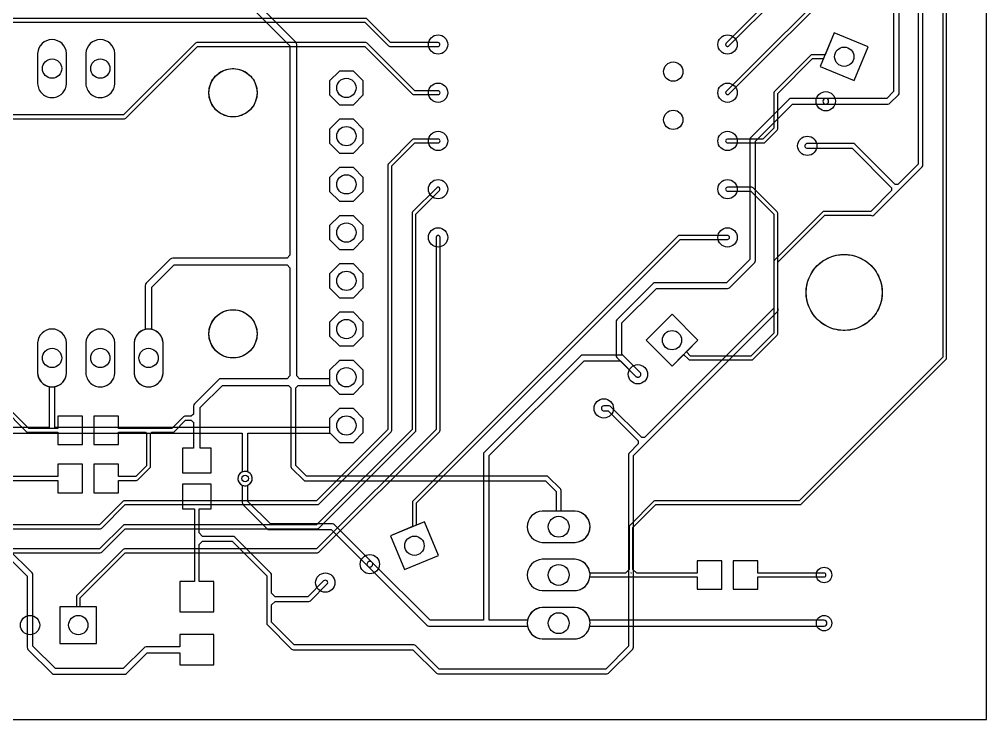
# Model space of a CAD drawing. Header units: millimetres. Extents: x 0 to 100, y 0 to 100.
# Drawn here: x 49.1 to 100, y 0 to 36.9 of the extents above; entities that cross this region are included whole.
import ezdxf

# ---------------------------------------------------------------- set-up
doc = ezdxf.new("R2010")
doc.units = ezdxf.units.MM

msp = doc.modelspace()

# ---------------------------------------------------------------- linework, layer by layer
at = {"layer": '16_copper'}
for points in [[(96.393, 43.127), (96.393, 29.263), (95.324, 28.194), (95.176, 28.194), (93.056, 30.313, 0.198912), (92.967, 30.35), (90.558, 30.35, 0.879449), (90.526, 30.1), (90.558, 30.096), (92.914, 30.096), (94.996, 28.014), (94.996, 27.866), (93.902, 26.772), (91.44, 26.772, 0.198912), (91.368, 26.742), (88.828, 24.202, 0.198912), (88.798, 24.13), (88.798, 21.668), (81.989, 14.859), (81.841, 14.859), (80.216, 16.484, 0.198912), (80.126, 16.521), (79.844, 16.521, 0.879449), (79.812, 16.271), (79.844, 16.267), (80.073, 16.267), (81.661, 14.679), (81.661, 14.531), (81.19, 14.06, 0.198912), (81.153, 13.97), (81.153, 3.863), (79.957, 2.667), (71.173, 2.667), (69.94, 3.9, 0.198912), (69.85, 3.937), (63.553, 3.937), (62.357, 5.133), (62.357, 6.043), (62.537, 6.223), (64.315, 6.223, 0.198912), (64.405, 6.26), (65.273, 7.128, 1), (65.094, 7.308), (64.263, 6.477), (62.537, 6.477), (62.357, 6.657), (62.357, 7.62, 0.198912), (62.32, 7.71), (60.415, 9.615, 0.198912), (60.325, 9.652), (58.727, 9.652), (58.547, 9.832), (58.547, 11.1), (59.17, 11.1), (59.17, 12.4), (57.67, 12.4), (57.67, 11.1), (58.293, 11.1), (58.293, 7.28), (57.52, 7.28), (57.52, 5.68), (59.32, 5.68), (59.32, 7.28), (58.547, 7.28), (58.547, 9.218), (58.727, 9.398), (60.272, 9.398), (62.103, 7.567), (62.103, 5.08, 0.198912), (62.14, 4.99), (63.41, 3.72, 0.198912), (63.5, 3.683), (69.797, 3.683), (71.03, 2.45, 0.198912), (71.12, 2.413), (80.01, 2.413, 0.198912), (80.1, 2.45), (81.37, 3.72, 0.198912), (81.407, 3.81), (81.407, 13.917), (88.99, 21.5), (89.007, 21.522, 0.309059), (89.002, 21.665), (89.002, 24.088), (91.482, 26.568), (93.905, 26.568, 0.371447), (94.07, 26.58), (96.61, 29.12, 0.198912), (96.647, 29.21), (96.647, 43.18, 0.198912)], [(57.076, 41.732), (63.322, 35.486), (63.322, 24.458), (63.172, 24.308), (57.15, 24.308, 0.198912), (57.024, 24.256), (55.754, 22.986, 0.198912), (55.702, 22.86), (55.702, 20.554, 0.333163), (55.118, 19.849), (55.118, 18.251, 0.95208), (56.642, 18.251), (56.642, 19.849, 0.333163), (56.058, 20.554), (56.058, 22.786), (57.224, 23.952), (63.172, 23.952), (63.322, 23.802), (63.322, 18.108), (63.172, 17.958), (59.69, 17.958, 0.198912), (59.564, 17.906), (58.294, 16.636, 0.198912), (58.242, 16.51), (58.242, 16.095), (58.124, 15.977), (57.785, 15.977, 0.198912), (57.713, 15.947), (57.108, 15.342), (54.305, 15.342), (54.305, 15.99), (53.005, 15.99), (53.005, 14.49), (54.305, 14.49), (54.305, 15.138), (55.711, 15.138), (55.778, 15.071), (55.778, 13.377), (55.203, 12.802), (54.305, 12.802), (54.305, 13.45), (53.005, 13.45), (53.005, 11.95), (54.305, 11.95), (54.305, 12.598), (55.245, 12.598, 0.198912), (55.317, 12.628), (55.952, 13.263, 0.198912), (55.982, 13.335), (55.982, 15.071), (56.049, 15.138), (57.15, 15.138, 0.198912), (57.222, 15.168), (57.827, 15.773), (58.124, 15.773), (58.221, 15.676, 0.031417), (58.231, 15.668), (58.236, 15.665, 0.008168), (58.242, 15.66), (58.242, 14.3), (57.67, 14.3), (57.67, 13), (59.17, 13), (59.17, 14.3), (58.598, 14.3), (58.598, 16.436), (59.764, 17.602), (63.244, 17.602), (63.373, 17.473), (63.373, 13.335, 0.198912), (63.41, 13.245), (64.045, 12.61, 0.198912), (64.135, 12.573), (76.782, 12.573), (77.343, 12.012), (77.343, 10.985), (76.604, 10.985, 0.952081), (76.604, 9.335), (78.336, 9.335, 0.952081), (78.336, 10.985), (77.597, 10.985), (77.597, 12.065, 0.198912), (77.56, 12.155), (76.925, 12.79, 0.198912), (76.835, 12.827), (64.188, 12.827), (63.627, 13.388), (63.627, 17.473), (63.756, 17.602), (65.469, 17.602), (65.926, 17.145), (66.662, 17.145), (67.183, 17.666), (67.183, 18.402), (66.662, 18.923), (65.926, 18.923), (65.405, 18.402), (65.405, 17.958), (63.828, 17.958), (63.678, 18.108), (63.678, 35.56), (63.677, 35.567, 0.188292), (63.626, 35.686), (57.276, 42.036, 0.198912)], [(48.188, 16.438), (49.458, 15.168, 0.198912), (49.53, 15.138), (51.105, 15.138), (51.105, 14.49), (52.405, 14.49), (52.405, 15.99), (51.105, 15.99), (51.105, 15.342), (49.572, 15.342), (48.362, 16.552)], [(48.307, 8.738), (49.488, 7.557), (49.488, 3.81, 0.198912), (49.532, 3.702), (50.802, 2.432, 0.198912), (50.91, 2.388), (54.61, 2.388, 0.198912), (54.718, 2.432), (55.813, 3.528), (57.52, 3.528), (57.52, 2.88), (59.32, 2.88), (59.32, 4.48), (57.52, 4.48), (57.52, 3.832), (55.75, 3.832, 0.198912), (55.642, 3.788), (54.547, 2.692), (50.973, 2.692), (49.792, 3.873), (49.792, 7.62), (49.792, 7.626, 0.189183), (49.748, 7.728), (48.478, 8.998, 0.198912)]]:
    msp.add_lwpolyline(points, format="xyb", dxfattribs=at)
for points in [[(93.763, 35.439), (91.98, 36.178), (91.241, 34.394), (93.024, 33.656)], [(67.183, 32.906), (67.183, 33.642), (66.662, 34.163), (65.926, 34.163), (65.405, 33.642), (65.405, 32.906), (65.926, 32.385), (66.662, 32.385)], [(67.183, 30.366), (67.183, 31.102), (66.662, 31.623), (65.926, 31.623), (65.405, 31.102), (65.405, 30.366), (65.926, 29.845), (66.662, 29.845)], [(67.183, 27.826), (67.183, 28.562), (66.662, 29.083), (65.926, 29.083), (65.405, 28.562), (65.405, 27.826), (65.926, 27.305), (66.662, 27.305)], [(67.183, 25.286), (67.183, 26.022), (66.662, 26.543), (65.926, 26.543), (65.405, 26.022), (65.405, 25.286), (65.926, 24.765), (66.662, 24.765)], [(67.183, 22.746), (67.183, 23.482), (66.662, 24.003), (65.926, 24.003), (65.405, 23.482), (65.405, 22.746), (65.926, 22.225), (66.662, 22.225)], [(67.183, 20.206), (67.183, 20.942), (66.662, 21.463), (65.926, 21.463), (65.405, 20.942), (65.405, 20.206), (65.926, 19.685), (66.662, 19.685)], [(84.801, 19.986), (83.436, 21.351), (82.071, 19.986), (83.436, 18.621)], [(67.183, 15.126), (67.183, 15.862), (66.662, 16.383), (65.926, 16.383), (65.405, 15.862), (65.405, 15.126), (65.926, 14.605), (66.662, 14.605)], [(71.138, 8.64), (70.399, 10.423), (68.616, 9.684), (69.354, 7.901)], [(53.145, 5.945), (51.215, 5.945), (51.215, 4.015), (53.145, 4.015)]]:
    msp.add_lwpolyline(points, close=True, dxfattribs=at)
for points in [[(50.912, 32.773, 0.357806), (51.562, 33.491), (51.562, 35.089, 0.95208), (50.038, 35.089), (50.038, 33.491), (50.045, 33.416), (50.06, 33.343), (50.082, 33.271), (50.11, 33.202), (50.146, 33.136), (50.187, 33.074), (50.235, 33.016), (50.288, 32.963), (50.346, 32.915), (50.408, 32.874), (50.474, 32.838), (50.543, 32.81), (50.615, 32.788), (50.688, 32.773), (50.763, 32.766), (50.837, 32.766)], [(53.452, 32.773, 0.357806), (54.102, 33.491), (54.102, 35.089, 0.95208), (52.578, 35.089), (52.578, 33.491), (52.585, 33.416), (52.6, 33.343), (52.622, 33.271), (52.65, 33.202), (52.686, 33.136), (52.727, 33.074), (52.775, 33.016), (52.828, 32.963), (52.886, 32.915), (52.948, 32.874), (53.014, 32.838), (53.083, 32.81), (53.155, 32.788), (53.228, 32.773), (53.303, 32.766), (53.377, 32.766)], [(81.674, 18.042, 0.588813), (81.748, 18.298), (80.797, 19.248), (80.797, 20.892), (82.613, 22.708), (86.36, 22.708, 0.198912), (86.468, 22.752), (87.789, 24.073, 0.198912), (87.833, 24.181), (87.833, 30.468), (89.783, 32.418), (91.53, 32.418, 1), (91.53, 32.722), (89.72, 32.722, 0.198912), (89.612, 32.678), (87.573, 30.639, 0.198912), (87.528, 30.531), (87.528, 24.244), (86.297, 23.012), (82.55, 23.012, 0.198912), (82.442, 22.968), (80.537, 21.063, 0.198912), (80.493, 20.955), (80.493, 19.185, 0.198912), (80.537, 19.077), (81.532, 18.082), (81.556, 18.063), (81.583, 18.048), (81.613, 18.04), (81.644, 18.038)], [(50.912, 17.533, 0.357806), (51.562, 18.251), (51.562, 19.849, 0.95208), (50.038, 19.849), (50.038, 18.251), (50.045, 18.176), (50.06, 18.103), (50.082, 18.031), (50.11, 17.962), (50.146, 17.896), (50.187, 17.834), (50.235, 17.776), (50.288, 17.723), (50.346, 17.675), (50.408, 17.634), (50.474, 17.598), (50.543, 17.57), (50.615, 17.548), (50.688, 17.533), (50.763, 17.526), (50.837, 17.526)], [(53.452, 17.533, 0.357806), (54.102, 18.251), (54.102, 19.849, 0.95208), (52.578, 19.849), (52.578, 18.251), (52.585, 18.176), (52.6, 18.103), (52.622, 18.031), (52.65, 17.962), (52.686, 17.896), (52.727, 17.834), (52.775, 17.776), (52.828, 17.723), (52.886, 17.675), (52.948, 17.634), (53.014, 17.598), (53.083, 17.57), (53.155, 17.548), (53.228, 17.533), (53.303, 17.526), (53.377, 17.526)], [(67.564, 8.042, 0.588813), (67.638, 8.298), (65.668, 10.268, 0.198912), (65.56, 10.312), (62.293, 10.312), (61.112, 11.493), (61.112, 12.354, 0.957229), (60.838, 13.059), (60.792, 13.04, 0.637026), (60.808, 12.354), (60.808, 11.43, 0.198912), (60.852, 11.322), (62.122, 10.052, 0.198912), (62.23, 10.008), (65.497, 10.008), (67.422, 8.082), (67.446, 8.063), (67.473, 8.048), (67.503, 8.04), (67.534, 8.038)], [(78.416, 6.803, 0.906347), (78.336, 8.445), (76.604, 8.445, 0.952081), (76.604, 6.795), (78.336, 6.795)], [(78.416, 4.263, 0.906347), (78.336, 5.905), (76.604, 5.905, 0.952081), (76.604, 4.255), (78.336, 4.255)]]:
    msp.add_lwpolyline(points, format="xyb", close=True, dxfattribs=at)
msp.add_lwpolyline([(46.99, 12.598), (51.105, 12.598), (51.105, 11.95), (52.405, 11.95), (52.405, 13.45), (51.105, 13.45), (51.105, 12.802), (47.032, 12.802)], dxfattribs=at)
at = {"layer": '1_copper'}
for points in [[(97.688, 54.568), (97.688, 19.092), (90.128, 11.532), (82.55, 11.532, 0.198912), (82.478, 11.502), (81.208, 10.232, 0.198912), (81.178, 10.16), (81.178, 7.916), (80.984, 7.722), (79.114, 7.722, 0.364543), (78.336, 8.445), (76.604, 8.445, 0.952081), (76.604, 6.795), (78.336, 6.795, 0.364543), (79.114, 7.518), (84.76, 7.518), (84.76, 6.87), (86.06, 6.87), (86.06, 8.37), (84.76, 8.37), (84.76, 7.722), (81.576, 7.722), (81.382, 7.916), (81.382, 10.118), (82.592, 11.328), (90.17, 11.328, 0.198912), (90.242, 11.358), (97.862, 18.978, 0.198912), (97.892, 19.05), (97.892, 54.61, 0.198912)], [(91.338, 40.682), (86.288, 35.632), (86.273, 35.612), (86.263, 35.589), (86.258, 35.564), (86.261, 35.539), (86.269, 35.515), (86.283, 35.494), (86.301, 35.477), (86.323, 35.465), (86.348, 35.459), (86.373, 35.459, 0.166453), (86.432, 35.488), (91.512, 40.568, 0.198912)], [(92.608, 39.412), (86.288, 33.092), (86.273, 33.072), (86.263, 33.049), (86.258, 33.024), (86.261, 32.999), (86.269, 32.975), (86.283, 32.954), (86.301, 32.937), (86.323, 32.925), (86.348, 32.919), (86.373, 32.919, 0.166453), (86.432, 32.948), (92.782, 39.298, 0.198912)], [(95.098, 38.1), (95.098, 33.083), (94.737, 32.722), (91.53, 32.722, 0.949951), (91.514, 32.418), (91.53, 32.418), (94.8, 32.418), (94.806, 32.418, 0.189183), (94.908, 32.462), (95.358, 32.912, 0.198912), (95.402, 33.02), (95.402, 38.037)], [(43.815, 31.648), (54.61, 31.648, 0.198912), (54.682, 31.678), (58.462, 35.458), (67.268, 35.458), (69.778, 32.948, 0.198912), (69.85, 32.918), (71.12, 32.918, 1), (71.12, 33.122), (69.892, 33.122), (67.382, 35.632, 0.198912), (67.31, 35.662), (58.42, 35.662, 0.198912), (58.348, 35.632), (54.568, 31.852), (43.857, 31.852)], [(33.02, 10.058), (53.34, 10.058), (53.346, 10.059, 0.182645), (53.412, 10.088), (54.652, 11.328), (64.77, 11.328, 0.198912), (64.842, 11.358), (68.652, 15.168, 0.198912), (68.682, 15.24), (68.682, 29.168), (69.892, 30.378), (71.12, 30.378, 1), (71.12, 30.582), (69.85, 30.582, 0.198912), (69.778, 30.552), (68.508, 29.282, 0.198912), (68.478, 29.21), (68.478, 15.282), (64.728, 11.532), (54.61, 11.532, 0.198912), (54.538, 11.502), (53.298, 10.262), (33.062, 10.262)], [(36.801, 8.788), (53.34, 8.788, 0.198912), (53.412, 8.818), (54.652, 10.058), (64.77, 10.058, 0.198912), (64.842, 10.088), (69.922, 15.168, 0.198912), (69.952, 15.24), (69.952, 26.628), (71.192, 27.868, 1), (71.048, 28.012), (69.778, 26.742, 0.198912), (69.748, 26.67), (69.748, 15.282), (64.728, 10.262), (54.61, 10.262, 0.198912), (54.538, 10.232), (53.298, 8.992), (36.759, 8.992, 0.198912)], [(38.163, 15.088), (60.808, 15.088), (60.808, 13.046, 0.957229), (61.082, 12.341), (61.128, 12.36, 0.637026), (61.112, 13.046), (61.112, 15.088), (65.443, 15.088), (65.926, 14.605), (66.662, 14.605), (67.183, 15.126), (67.183, 15.862), (66.662, 16.383), (65.926, 16.383), (65.405, 15.862), (65.405, 15.392), (50.952, 15.392), (50.952, 17.541, 0.342624), (51.562, 18.251), (51.562, 19.849, 0.95208), (50.038, 19.849), (50.038, 18.251, 0.342624), (50.648, 17.541), (50.648, 15.392), (38.1, 15.392, 0.198912)]]:
    msp.add_lwpolyline(points, format="xyb", dxfattribs=at)
for points in [[(71.145, 35.462, 0.883022), (71.12, 35.662), (68.622, 35.662), (67.382, 36.902, 0.198912), (67.31, 36.932), (31.792, 36.932), (21.027, 47.697, 0.198912), (20.955, 47.727), (5.605, 47.727), (5.605, 48.815), (3.675, 48.815), (3.675, 46.885), (5.605, 46.885), (5.605, 47.523), (20.913, 47.523), (31.678, 36.758, 0.198912), (31.75, 36.728), (67.268, 36.728), (68.508, 35.488, 0.198912), (68.58, 35.458), (71.12, 35.458)], [(88.271, 30.379, 0.182645), (88.337, 30.408), (88.972, 31.043, 0.198912), (89.002, 31.115), (89.002, 32.978), (90.839, 34.815), (91.415, 34.815), (91.241, 34.394), (93.024, 33.656), (93.763, 35.439), (91.98, 36.178), (91.499, 35.018), (90.797, 35.018, 0.198912), (90.725, 34.988), (88.828, 33.092, 0.198912), (88.798, 33.02), (88.798, 31.157), (88.223, 30.582), (86.36, 30.582, 0.921463), (86.343, 30.38), (86.36, 30.378), (88.265, 30.378)], [(50.912, 32.773, 0.357806), (51.562, 33.491), (51.562, 35.089, 0.95208), (50.038, 35.089), (50.038, 33.491), (50.045, 33.416), (50.06, 33.343), (50.082, 33.271), (50.11, 33.202), (50.146, 33.136), (50.187, 33.074), (50.235, 33.016), (50.288, 32.963), (50.346, 32.915), (50.408, 32.874), (50.474, 32.838), (50.543, 32.81), (50.615, 32.788), (50.688, 32.773), (50.763, 32.766), (50.837, 32.766)], [(53.452, 32.773, 0.357806), (54.102, 33.491), (54.102, 35.089, 0.95208), (52.578, 35.089), (52.578, 33.491), (52.585, 33.416), (52.6, 33.343), (52.622, 33.271), (52.65, 33.202), (52.686, 33.136), (52.727, 33.074), (52.775, 33.016), (52.828, 32.963), (52.886, 32.915), (52.948, 32.874), (53.014, 32.838), (53.083, 32.81), (53.155, 32.788), (53.228, 32.773), (53.303, 32.766), (53.377, 32.766)], [(84.047, 19.232), (84.3, 18.978, 0.198912), (84.372, 18.948), (87.63, 18.948, 0.198912), (87.702, 18.978), (88.972, 20.248, 0.198912), (89.002, 20.32), (89.002, 26.67, 0.198912), (88.972, 26.742), (87.702, 28.012, 0.198912), (87.63, 28.042), (86.36, 28.042, 0.921463), (86.343, 27.84), (86.36, 27.838), (87.588, 27.838), (88.798, 26.628), (88.798, 20.362), (87.588, 19.152), (84.414, 19.152), (84.19, 19.375), (84.801, 19.986), (83.436, 21.351), (82.071, 19.986), (83.436, 18.621)], [(53.145, 5.945), (52.282, 5.945), (52.282, 6.418), (54.652, 8.788), (64.77, 8.788, 0.198912), (64.842, 8.818), (71.192, 15.168, 0.198912), (71.222, 15.24), (71.222, 25.4, 1), (71.018, 25.4), (71.018, 15.282), (64.728, 8.992), (54.61, 8.992, 0.198912), (54.538, 8.962), (52.108, 6.532, 0.198912), (52.078, 6.46), (52.078, 5.945), (51.215, 5.945), (51.215, 4.015), (53.145, 4.015)], [(71.138, 8.64), (70.399, 10.423), (69.978, 10.249), (69.978, 11.415), (83.862, 25.298), (86.36, 25.298, 1), (86.36, 25.502), (83.82, 25.502, 0.198912), (83.748, 25.472), (69.805, 11.528, 0.198912), (69.775, 11.457), (69.775, 10.165), (68.616, 9.684), (69.354, 7.901)], [(53.452, 17.533, 0.357806), (54.102, 18.251), (54.102, 19.849, 0.95208), (52.578, 19.849), (52.578, 18.251), (52.585, 18.176), (52.6, 18.103), (52.622, 18.031), (52.65, 17.962), (52.686, 17.896), (52.727, 17.834), (52.775, 17.776), (52.828, 17.723), (52.886, 17.675), (52.948, 17.634), (53.014, 17.598), (53.083, 17.57), (53.155, 17.548), (53.228, 17.533), (53.303, 17.526), (53.377, 17.526)], [(55.992, 17.533, 0.357806), (56.642, 18.251), (56.642, 19.849, 0.95208), (55.118, 19.849), (55.118, 18.251), (55.125, 18.176), (55.14, 18.103), (55.162, 18.031), (55.19, 17.962), (55.226, 17.896), (55.267, 17.834), (55.315, 17.776), (55.368, 17.723), (55.426, 17.675), (55.488, 17.634), (55.554, 17.598), (55.623, 17.57), (55.695, 17.548), (55.768, 17.533), (55.843, 17.526), (55.917, 17.526)], [(75.844, 4.879, 0.330356), (76.604, 4.255), (78.336, 4.255, 0.34698), (79.106, 4.928), (91.44, 4.928, 1), (91.44, 5.232), (79.106, 5.232, 0.34698), (78.336, 5.905), (76.604, 5.905, 0.34698), (75.834, 5.232), (73.812, 5.232), (73.812, 13.907), (78.803, 18.898), (80.717, 18.898), (81.532, 18.082, 1), (81.748, 18.298), (80.888, 19.158, 0.198912), (80.78, 19.202), (78.74, 19.202, 0.198912), (78.632, 19.158), (73.552, 14.078, 0.198912), (73.508, 13.97), (73.508, 5.232), (70.703, 5.232), (67.638, 8.298, 1), (67.422, 8.082), (70.532, 4.972, 0.198912), (70.64, 4.928), (75.834, 4.928)], [(78.416, 9.343, 0.906347), (78.336, 10.985), (76.604, 10.985, 0.952081), (76.604, 9.335), (78.336, 9.335)], [(87.96, 7.518), (91.44, 7.518, 1), (91.44, 7.722), (87.96, 7.722), (87.96, 8.37), (86.66, 8.37), (86.66, 6.87), (87.96, 6.87)]]:
    msp.add_lwpolyline(points, format="xyb", close=True, dxfattribs=at)
for points in [[(67.183, 32.906), (67.183, 33.642), (66.662, 34.163), (65.926, 34.163), (65.405, 33.642), (65.405, 32.906), (65.926, 32.385), (66.662, 32.385)], [(67.183, 30.366), (67.183, 31.102), (66.662, 31.623), (65.926, 31.623), (65.405, 31.102), (65.405, 30.366), (65.926, 29.845), (66.662, 29.845)], [(67.183, 27.826), (67.183, 28.562), (66.662, 29.083), (65.926, 29.083), (65.405, 28.562), (65.405, 27.826), (65.926, 27.305), (66.662, 27.305)], [(67.183, 25.286), (67.183, 26.022), (66.662, 26.543), (65.926, 26.543), (65.405, 26.022), (65.405, 25.286), (65.926, 24.765), (66.662, 24.765)], [(67.183, 22.746), (67.183, 23.482), (66.662, 24.003), (65.926, 24.003), (65.405, 23.482), (65.405, 22.746), (65.926, 22.225), (66.662, 22.225)], [(67.183, 20.206), (67.183, 20.942), (66.662, 21.463), (65.926, 21.463), (65.405, 20.942), (65.405, 20.206), (65.926, 19.685), (66.662, 19.685)], [(67.183, 17.666), (67.183, 18.402), (66.662, 18.923), (65.926, 18.923), (65.405, 18.402), (65.405, 17.666), (65.926, 17.145), (66.662, 17.145)], [(81.271, 7.722), (81.28, 7.73), (81.289, 7.722)]]:
    msp.add_lwpolyline(points, close=True, dxfattribs=at)
at = {"layer": 'drills_NPTH'}
for centre, radius in [((60.325, 33.02), 1.27), ((92.5, 22.5), 2), ((60.325, 20.32), 1.27)]:
    msp.add_circle(centre, radius, dxfattribs=at)
at = {"layer": 'drills_PTH'}
for centre, radius in [((71.12, 35.56), 0.508), ((86.36, 35.56), 0.508), ((92.502, 34.917), 0.508), ((50.8, 34.29), 0.508), ((53.34, 34.29), 0.508), ((83.502, 34.131), 0.508), ((66.294, 33.274), 0.508), ((71.12, 33.02), 0.508), ((86.36, 33.02), 0.508), ((91.53, 32.57), 0.508), ((83.502, 31.591), 0.508), ((66.294, 30.734), 0.508), ((71.12, 30.48), 0.508), ((86.36, 30.48), 0.508), ((90.558, 30.223), 0.508), ((66.294, 28.194), 0.508), ((71.12, 27.94), 0.508), ((86.36, 27.94), 0.508), ((66.294, 25.654), 0.508), ((71.12, 25.4), 0.508), ((86.36, 25.4), 0.508), ((66.294, 23.114), 0.508), ((66.294, 20.574), 0.508), ((83.436, 19.986), 0.508), ((50.8, 19.05), 0.508), ((53.34, 19.05), 0.508), ((55.88, 19.05), 0.508), ((66.294, 18.034), 0.508), ((81.64, 18.19), 0.508), ((79.844, 16.394), 0.508), ((66.294, 15.494), 0.508), ((77.47, 10.16), 0.55), ((69.877, 9.162), 0.508), ((67.53, 8.19), 0.508), ((77.47, 7.62), 0.55), ((65.183, 7.218), 0.508), ((91.44, 7.62), 0.406), ((77.47, 5.08), 0.55), ((49.64, 4.98), 0.508), ((52.18, 4.98), 0.508), ((91.44, 5.08), 0.406)]:
    msp.add_circle(centre, radius, dxfattribs=at)
at = {"layer": 'drills_via_1_16'}
msp.add_circle((60.96, 12.7), 0.175, dxfattribs=at)
at = {"layer": 'holes'}
for points in [[(61.595, 32.97), (61.587, 32.871), (61.572, 32.772), (61.548, 32.675), (61.517, 32.58), (61.479, 32.488), (61.434, 32.399), (61.382, 32.314), (61.323, 32.233), (61.258, 32.157), (61.188, 32.087), (61.112, 32.022), (61.031, 31.963), (60.946, 31.911), (60.857, 31.866), (60.765, 31.828), (60.67, 31.797), (60.573, 31.773), (60.474, 31.758), (60.375, 31.75), (60.275, 31.75), (60.176, 31.758), (60.077, 31.773), (59.98, 31.797), (59.885, 31.828), (59.793, 31.866), (59.704, 31.911), (59.619, 31.963), (59.538, 32.022), (59.462, 32.087), (59.392, 32.157), (59.327, 32.233), (59.268, 32.314), (59.216, 32.399), (59.171, 32.488), (59.133, 32.58), (59.102, 32.675), (59.078, 32.772), (59.063, 32.871), (59.055, 32.97), (59.055, 33.07), (59.063, 33.169), (59.078, 33.268), (59.102, 33.365), (59.133, 33.46), (59.171, 33.552), (59.216, 33.641), (59.268, 33.726), (59.327, 33.807), (59.392, 33.883), (59.462, 33.953), (59.538, 34.018), (59.619, 34.077), (59.704, 34.129), (59.793, 34.174), (59.885, 34.212), (59.98, 34.243), (60.077, 34.267), (60.176, 34.282), (60.275, 34.29), (60.375, 34.29), (60.474, 34.282), (60.573, 34.267), (60.67, 34.243), (60.765, 34.212), (60.857, 34.174), (60.946, 34.129), (61.031, 34.077), (61.112, 34.018), (61.188, 33.953), (61.258, 33.883), (61.323, 33.807), (61.382, 33.726), (61.434, 33.641), (61.479, 33.552), (61.517, 33.46), (61.548, 33.365), (61.572, 33.268), (61.587, 33.169), (61.595, 33.07), (61.595, 32.97)], [(94.5, 22.44), (94.493, 22.319), (94.478, 22.199), (94.456, 22.08), (94.427, 21.963), (94.391, 21.847), (94.349, 21.734), (94.299, 21.624), (94.243, 21.517), (94.18, 21.414), (94.112, 21.314), (94.037, 21.219), (93.957, 21.129), (93.871, 21.043), (93.781, 20.963), (93.686, 20.888), (93.586, 20.82), (93.483, 20.757), (93.376, 20.701), (93.266, 20.651), (93.153, 20.609), (93.037, 20.573), (92.92, 20.544), (92.801, 20.522), (92.681, 20.507), (92.56, 20.5), (92.44, 20.5), (92.319, 20.507), (92.199, 20.522), (92.08, 20.544), (91.963, 20.573), (91.847, 20.609), (91.734, 20.651), (91.624, 20.701), (91.517, 20.757), (91.414, 20.82), (91.314, 20.888), (91.219, 20.963), (91.129, 21.043), (91.043, 21.129), (90.963, 21.219), (90.888, 21.314), (90.82, 21.414), (90.757, 21.517), (90.701, 21.624), (90.651, 21.734), (90.609, 21.847), (90.573, 21.963), (90.544, 22.08), (90.522, 22.199), (90.507, 22.319), (90.5, 22.44), (90.5, 22.56), (90.507, 22.681), (90.522, 22.801), (90.544, 22.92), (90.573, 23.037), (90.609, 23.153), (90.651, 23.266), (90.701, 23.376), (90.757, 23.483), (90.82, 23.586), (90.888, 23.686), (90.963, 23.781), (91.043, 23.871), (91.129, 23.957), (91.219, 24.037), (91.314, 24.112), (91.414, 24.18), (91.517, 24.243), (91.624, 24.299), (91.734, 24.349), (91.847, 24.391), (91.963, 24.427), (92.08, 24.456), (92.199, 24.478), (92.319, 24.493), (92.44, 24.5), (92.56, 24.5), (92.681, 24.493), (92.801, 24.478), (92.92, 24.456), (93.037, 24.427), (93.153, 24.391), (93.266, 24.349), (93.376, 24.299), (93.483, 24.243), (93.586, 24.18), (93.686, 24.112), (93.781, 24.037), (93.871, 23.957), (93.957, 23.871), (94.037, 23.781), (94.112, 23.686), (94.18, 23.586), (94.243, 23.483), (94.299, 23.376), (94.349, 23.266), (94.391, 23.153), (94.427, 23.037), (94.456, 22.92), (94.478, 22.801), (94.493, 22.681), (94.5, 22.56), (94.5, 22.44)], [(61.595, 20.27), (61.587, 20.171), (61.572, 20.072), (61.548, 19.975), (61.517, 19.88), (61.479, 19.788), (61.434, 19.699), (61.382, 19.614), (61.323, 19.533), (61.258, 19.457), (61.188, 19.387), (61.112, 19.322), (61.031, 19.263), (60.946, 19.211), (60.857, 19.166), (60.765, 19.128), (60.67, 19.097), (60.573, 19.073), (60.474, 19.058), (60.375, 19.05), (60.275, 19.05), (60.176, 19.058), (60.077, 19.073), (59.98, 19.097), (59.885, 19.128), (59.793, 19.166), (59.704, 19.211), (59.619, 19.263), (59.538, 19.322), (59.462, 19.387), (59.392, 19.457), (59.327, 19.533), (59.268, 19.614), (59.216, 19.699), (59.171, 19.788), (59.133, 19.88), (59.102, 19.975), (59.078, 20.072), (59.063, 20.171), (59.055, 20.27), (59.055, 20.37), (59.063, 20.469), (59.078, 20.568), (59.102, 20.665), (59.133, 20.76), (59.171, 20.852), (59.216, 20.941), (59.268, 21.026), (59.327, 21.107), (59.392, 21.183), (59.462, 21.253), (59.538, 21.318), (59.619, 21.377), (59.704, 21.429), (59.793, 21.474), (59.885, 21.512), (59.98, 21.543), (60.077, 21.567), (60.176, 21.582), (60.275, 21.59), (60.375, 21.59), (60.474, 21.582), (60.573, 21.567), (60.67, 21.543), (60.765, 21.512), (60.857, 21.474), (60.946, 21.429), (61.031, 21.377), (61.112, 21.318), (61.188, 21.253), (61.258, 21.183), (61.323, 21.107), (61.382, 21.026), (61.434, 20.941), (61.479, 20.852), (61.517, 20.76), (61.548, 20.665), (61.572, 20.568), (61.587, 20.469), (61.595, 20.37), (61.595, 20.27)]]:
    msp.add_lwpolyline(points, close=True, dxfattribs=at)
at = {"layer": 'outline'}
msp.add_lwpolyline([(0, 0), (100, 0), (100, 100), (0, 100), (0, 0)], close=True, dxfattribs=at)

doc.saveas('drawing.dxf')
